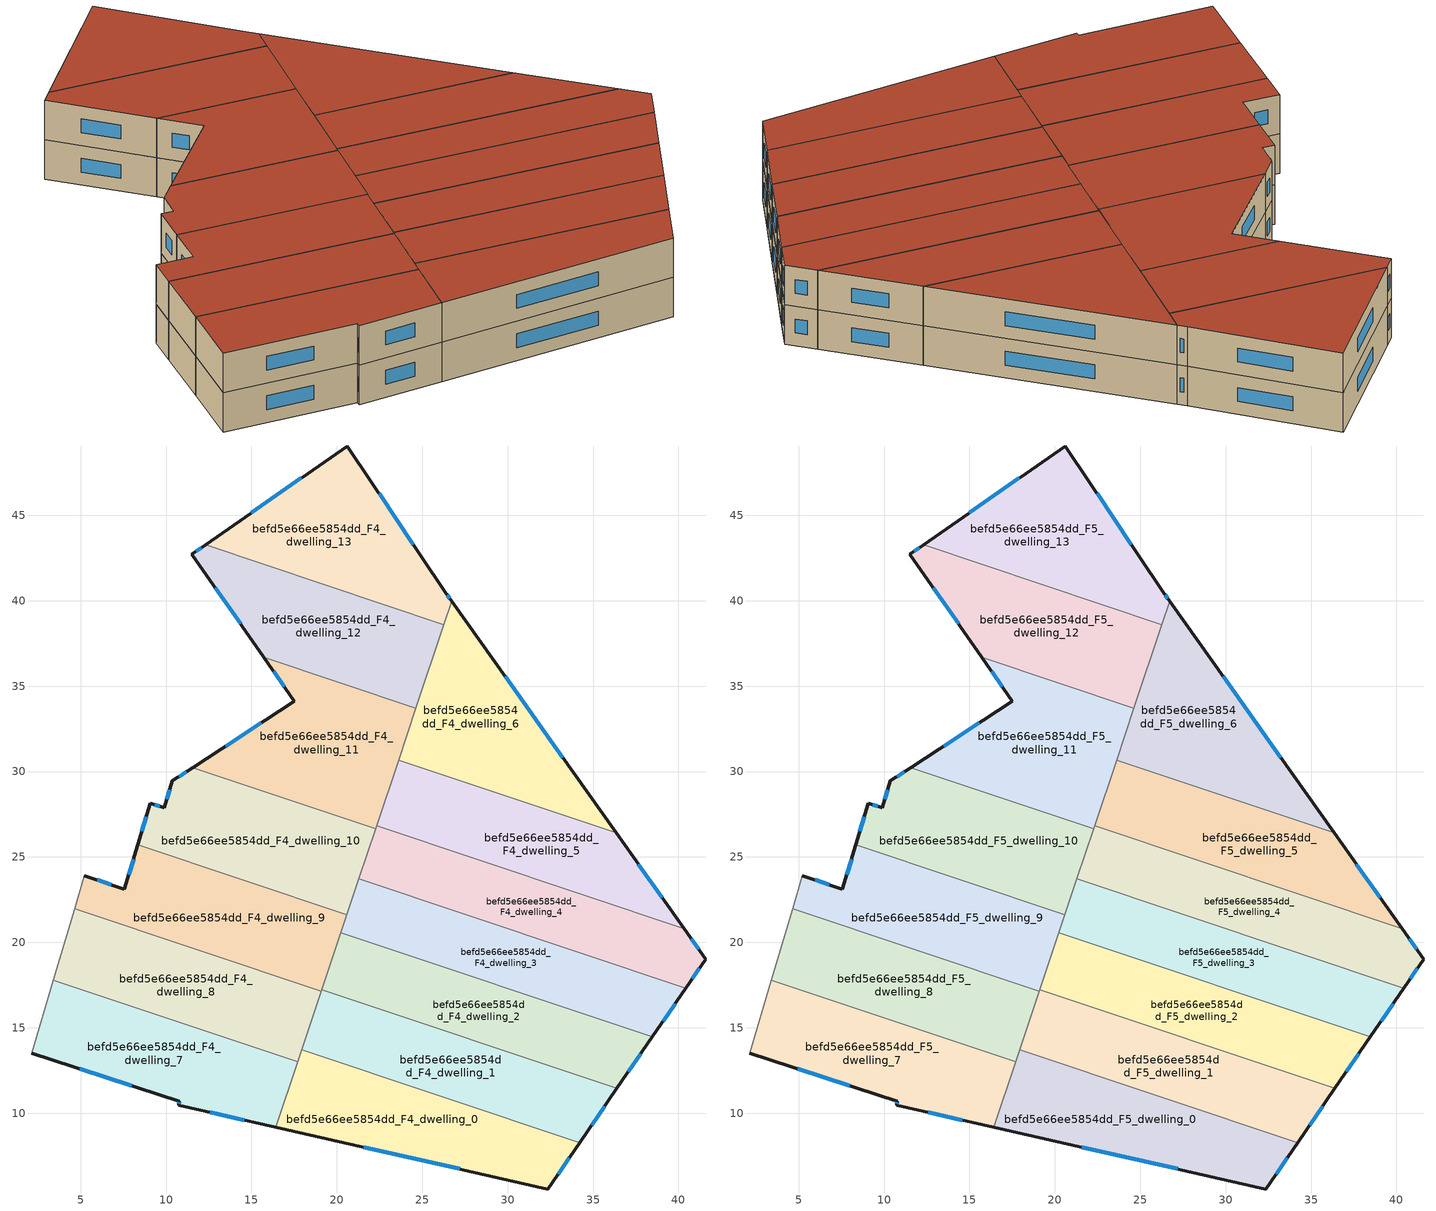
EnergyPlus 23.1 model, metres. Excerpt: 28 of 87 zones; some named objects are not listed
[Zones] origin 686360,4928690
befd5e66ee5854dd_F4_dwelling_0
 floor to befd5e66ee5854dd_F3_dwelling_0 (EU_floor_Construction): 34.21,8.26 32.36,5.56 16.42,9.17 17.93,13.7 z12
 wall outside (EU_wall_Construction): 16.42,9.17 32.36,5.56 34.21,8.26 z12:15
 wall to befd5e66ee5854dd_F4_dwelling_1 (EU_wall_Construction): 34.21,8.26 17.93,13.7 z12:15
 wall to befd5e66ee5854dd_F4_dwelling_7 (EU_wall_Construction): 17.7,13.01 16.42,9.17 z12:15
 wall to befd5e66ee5854dd_F4_dwelling_8 (EU_wall_Construction): 17.93,13.7 17.7,13.01 z12:15
 window (EU_Window_Construction): 32.96,6.43 33.61,7.38 / 21.58,8 27.19,6.73 z12.97:14.03
befd5e66ee5854dd_F4_dwelling_1
 floor to befd5e66ee5854dd_F3_dwelling_1 (EU_floor_Construction): 36.4,11.45 34.21,8.26 17.93,13.7 19.11,17.23 z12
 wall outside (EU_wall_Construction): 34.21,8.26 36.4,11.45 z12:15
 wall to befd5e66ee5854dd_F4_dwelling_2 (EU_wall_Construction): 36.4,11.45 19.11,17.23 z12:15
 wall to befd5e66ee5854dd_F4_dwelling_8 (EU_wall_Construction): 19.08,17.13 17.93,13.7 z12:15
 wall to befd5e66ee5854dd_F4_dwelling_9 (EU_wall_Construction): 19.11,17.23 19.08,17.13 z12:15
 window (EU_Window_Construction): 34.92,9.29 35.69,10.41 z12.97:14.03
befd5e66ee5854dd_F4_dwelling_10
 floor to befd5e66ee5854dd_F3_dwelling_10 (EU_floor_Construction): 22.27,26.65 20.58,21.63 8.35,25.72 9.09,28.13 9.89,27.88 10.38,29.45 11.57,30.23 z12
 wall outside (EU_wall_Construction): 11.57,30.23 10.38,29.45 9.89,27.88 9.09,28.13 8.35,25.72 z12:15
 wall to befd5e66ee5854dd_F4_dwelling_11 (EU_wall_Construction): 22.27,26.65 11.57,30.23 z12:15
 wall to befd5e66ee5854dd_F4_dwelling_9 (EU_wall_Construction): 8.35,25.72 20.58,21.63 z12:15
 wall to befd5e66ee5854dd_F4_dwelling_4 (EU_wall_Construction): 21.29,23.73 22.27,26.65 z12:15
 wall to befd5e66ee5854dd_F4_dwelling_3 (EU_wall_Construction): 20.58,21.63 21.29,23.73 z12:15
 window (EU_Window_Construction): 11.18,29.98 10.76,29.7 / 8.85,27.35 8.59,26.5 / 9.63,27.96 9.35,28.05 / 10.22,28.94 10.04,28.39 z12.97:14.03
befd5e66ee5854dd_F4_dwelling_11
 floor to befd5e66ee5854dd_F3_dwelling_11 (EU_floor_Construction): 24.63,33.71 22.27,26.65 11.57,30.23 17.51,34.13 15.72,36.69 z12
 wall outside (EU_wall_Construction): 15.72,36.69 17.51,34.13 11.57,30.23 z12:15
 wall to befd5e66ee5854dd_F4_dwelling_12 (EU_wall_Construction): 24.63,33.71 15.72,36.69 z12:15
 wall to befd5e66ee5854dd_F4_dwelling_5 (EU_wall_Construction): 22.32,26.82 23.61,30.67 z12:15
 wall to befd5e66ee5854dd_F4_dwelling_4 (EU_wall_Construction): 22.27,26.65 22.32,26.82 z12:15
 wall to befd5e66ee5854dd_F4_dwelling_6 (EU_wall_Construction): 23.61,30.67 24.63,33.71 z12:15
 window (EU_Window_Construction): 15.58,32.86 13.49,31.49 / 16.3,35.86 16.93,34.96 z12.97:14.03
befd5e66ee5854dd_F4_dwelling_12
 floor to befd5e66ee5854dd_F3_dwelling_12 (EU_floor_Construction): 26.27,38.61 24.63,33.71 15.72,36.69 11.52,42.73 12.31,43.28 z12
 wall outside (EU_wall_Construction): 12.31,43.28 11.52,42.73 15.72,36.69 z12:15
 wall to befd5e66ee5854dd_F4_dwelling_13 (EU_wall_Construction): 26.27,38.61 12.31,43.28 z12:15
 wall to befd5e66ee5854dd_F4_dwelling_6 (EU_wall_Construction): 24.63,33.71 26.27,38.61 z12:15
 window (EU_Window_Construction): 12.88,40.77 14.36,38.65 / 12.05,43.1 11.77,42.91 z12.97:14.03
befd5e66ee5854dd_F4_dwelling_13
 floor to befd5e66ee5854dd_F3_dwelling_13 (EU_floor_Construction): 20.61,49.06 26.35,40.5 26.72,39.97 26.27,38.61 12.31,43.28 z12
 wall outside (EU_wall_Construction): 26.72,39.97 26.35,40.5 20.61,49.06 12.31,43.28 z12:15
 wall to befd5e66ee5854dd_F4_dwelling_6 (EU_wall_Construction): 26.27,38.61 26.72,39.97 z12:15
 window (EU_Window_Construction): 17.92,47.18 15,45.15 / 24.49,43.27 22.47,46.28 / 26.6,40.14 26.47,40.33 z12.97:14.03
befd5e66ee5854dd_F4_dwelling_2
 floor to befd5e66ee5854dd_F3_dwelling_2 (EU_floor_Construction): 38.47,14.46 36.4,11.45 19.11,17.23 20.23,20.57 z12
 wall outside (EU_wall_Construction): 36.4,11.45 38.47,14.46 z12:15
 wall to befd5e66ee5854dd_F4_dwelling_3 (EU_wall_Construction): 38.47,14.46 20.23,20.57 z12:15
 wall to befd5e66ee5854dd_F4_dwelling_9 (EU_wall_Construction): 20.23,20.57 19.11,17.23 z12:15
 window (EU_Window_Construction): 37.07,12.42 37.8,13.48 z12.97:14.03
befd5e66ee5854dd_F4_dwelling_3
 floor to befd5e66ee5854dd_F3_dwelling_3 (EU_floor_Construction): 40.43,17.33 38.47,14.46 20.23,20.57 21.29,23.73 z12
 wall outside (EU_wall_Construction): 38.47,14.46 40.43,17.33 z12:15
 wall to befd5e66ee5854dd_F4_dwelling_4 (EU_wall_Construction): 40.43,17.33 21.29,23.73 z12:15
 wall to befd5e66ee5854dd_F4_dwelling_9 (EU_wall_Construction): 20.58,21.63 20.23,20.57 z12:15
 window (EU_Window_Construction): 39.1,15.39 39.8,16.4 z12.97:14.03
befd5e66ee5854dd_F4_dwelling_4
 floor to befd5e66ee5854dd_F3_dwelling_4 (EU_floor_Construction): 40.34,20.79 41.6,19.02 40.43,17.33 21.29,23.73 22.32,26.82 z12
 wall outside (EU_wall_Construction): 40.43,17.33 41.6,19.02 40.34,20.79 z12:15
 wall to befd5e66ee5854dd_F4_dwelling_5 (EU_wall_Construction): 40.34,20.79 22.32,26.82 z12:15
 window (EU_Window_Construction): 41.19,19.59 40.75,20.21 / 40.81,17.87 41.22,18.47 z12.97:14.03
befd5e66ee5854dd_F4_dwelling_5
 floor to befd5e66ee5854dd_F3_dwelling_5 (EU_floor_Construction): 36.35,26.41 40.34,20.79 22.32,26.82 23.61,30.67 z12
 wall outside (EU_wall_Construction): 40.34,20.79 36.35,26.41 z12:15
 wall to befd5e66ee5854dd_F4_dwelling_6 (EU_wall_Construction): 36.35,26.41 23.61,30.67 z12:15
 window (EU_Window_Construction): 39.05,22.61 37.64,24.59 z12.97:14.03
befd5e66ee5854dd_F4_dwelling_6
 floor to befd5e66ee5854dd_F3_dwelling_6 (EU_floor_Construction): 26.72,39.97 36.35,26.41 23.61,30.67 z12
 wall outside (EU_wall_Construction): 36.35,26.41 26.72,39.97 z12:15
 window (EU_Window_Construction): 33.23,30.8 29.84,35.57 z12.97:14.03
befd5e66ee5854dd_F4_dwelling_7
 floor to befd5e66ee5854dd_F3_dwelling_7 (EU_floor_Construction): 17.7,13.01 16.42,9.17 10.74,10.46 10.79,10.71 2.14,13.5 3.41,17.79 z12
 wall outside (EU_wall_Construction): 2.14,13.5 10.79,10.71 10.74,10.46 16.42,9.17 z12:15
 wall adiabatic (EU_wall_Construction): 3.41,17.79 2.14,13.5 z12:15
 wall to befd5e66ee5854dd_F4_dwelling_8 (EU_wall_Construction): 17.7,13.01 3.41,17.79 z12:15
 window (EU_Window_Construction): 4.94,12.59 7.98,11.61 / 12.58,10.04 14.57,9.59 / 10.77,10.63 10.75,10.54 z12.97:14.03
befd5e66ee5854dd_F4_dwelling_8
 floor to befd5e66ee5854dd_F3_dwelling_8 (EU_floor_Construction): 19.08,17.13 17.7,13.01 3.41,17.79 4.64,21.96 z12
 wall to befd5e66ee5854dd_F4_dwelling_9 (EU_wall_Construction): 19.08,17.13 4.64,21.96 z12:15
 wall adiabatic (EU_wall_Construction): 4.64,21.96 3.41,17.79 z12:15
befd5e66ee5854dd_F4_dwelling_9
 floor to befd5e66ee5854dd_F3_dwelling_9 (EU_floor_Construction): 20.58,21.63 19.08,17.13 4.64,21.96 5.22,23.91 7.56,23.12 8.35,25.72 z12
 wall outside (EU_wall_Construction): 8.35,25.72 7.56,23.12 5.22,23.91 z12:15
 wall adiabatic (EU_wall_Construction): 5.22,23.91 4.64,21.96 z12:15
 window (EU_Window_Construction): 6.8,23.38 5.97,23.65 / 8.09,24.88 7.81,23.96 z12.97:14.03
befd5e66ee5854dd_F5_dwelling_0
 floor to befd5e66ee5854dd_F4_dwelling_0 (EU_floor_Construction): 34.21,8.26 32.36,5.56 16.42,9.17 17.93,13.7 z15
 wall outside (EU_wall_Construction): 16.42,9.17 32.36,5.56 34.21,8.26 z15:18
 wall to befd5e66ee5854dd_F5_dwelling_1 (EU_wall_Construction): 34.21,8.26 17.93,13.7 z15:18
 wall to befd5e66ee5854dd_F5_dwelling_7 (EU_wall_Construction): 17.7,13.01 16.42,9.17 z15:18
 wall to befd5e66ee5854dd_F5_dwelling_8 (EU_wall_Construction): 17.93,13.7 17.7,13.01 z15:18
 window (EU_Window_Construction): 32.96,6.43 33.61,7.38 / 21.58,8 27.19,6.73 z15.97:17.03
 roof outside (EU_roof_Construction): 32.36,5.56 34.21,8.26 17.93,13.7 16.42,9.17 z18
befd5e66ee5854dd_F5_dwelling_1
 floor to befd5e66ee5854dd_F4_dwelling_1 (EU_floor_Construction): 36.4,11.45 34.21,8.26 17.93,13.7 19.11,17.23 z15
 wall outside (EU_wall_Construction): 34.21,8.26 36.4,11.45 z15:18
 wall to befd5e66ee5854dd_F5_dwelling_2 (EU_wall_Construction): 36.4,11.45 19.11,17.23 z15:18
 wall to befd5e66ee5854dd_F5_dwelling_8 (EU_wall_Construction): 19.08,17.13 17.93,13.7 z15:18
 wall to befd5e66ee5854dd_F5_dwelling_9 (EU_wall_Construction): 19.11,17.23 19.08,17.13 z15:18
 window (EU_Window_Construction): 34.92,9.29 35.69,10.41 z15.97:17.03
 roof outside (EU_roof_Construction): 34.21,8.26 36.4,11.45 19.11,17.23 17.93,13.7 z18
befd5e66ee5854dd_F5_dwelling_10
 floor to befd5e66ee5854dd_F4_dwelling_10 (EU_floor_Construction): 22.27,26.65 20.58,21.63 8.35,25.72 9.09,28.13 9.89,27.88 10.38,29.45 11.57,30.23 z15
 wall outside (EU_wall_Construction): 11.57,30.23 10.38,29.45 9.89,27.88 9.09,28.13 8.35,25.72 z15:18
 wall to befd5e66ee5854dd_F5_dwelling_11 (EU_wall_Construction): 22.27,26.65 11.57,30.23 z15:18
 wall to befd5e66ee5854dd_F5_dwelling_9 (EU_wall_Construction): 8.35,25.72 20.58,21.63 z15:18
 wall to befd5e66ee5854dd_F5_dwelling_4 (EU_wall_Construction): 21.29,23.73 22.27,26.65 z15:18
 wall to befd5e66ee5854dd_F5_dwelling_3 (EU_wall_Construction): 20.58,21.63 21.29,23.73 z15:18
 window (EU_Window_Construction): 11.18,29.98 10.76,29.7 / 8.85,27.35 8.59,26.5 / 9.63,27.96 9.35,28.05 / 10.22,28.94 10.04,28.39 z15.97:17.03
 roof outside (EU_roof_Construction): 20.58,21.63 22.27,26.65 11.57,30.23 10.38,29.45 9.89,27.88 9.09,28.13 8.35,25.72 z18
befd5e66ee5854dd_F5_dwelling_11
 floor to befd5e66ee5854dd_F4_dwelling_11 (EU_floor_Construction): 24.63,33.71 22.27,26.65 11.57,30.23 17.51,34.13 15.72,36.69 z15
 wall outside (EU_wall_Construction): 15.72,36.69 17.51,34.13 11.57,30.23 z15:18
 wall to befd5e66ee5854dd_F5_dwelling_12 (EU_wall_Construction): 24.63,33.71 15.72,36.69 z15:18
 wall to befd5e66ee5854dd_F5_dwelling_5 (EU_wall_Construction): 22.32,26.82 23.61,30.67 z15:18
 wall to befd5e66ee5854dd_F5_dwelling_4 (EU_wall_Construction): 22.27,26.65 22.32,26.82 z15:18
 wall to befd5e66ee5854dd_F5_dwelling_6 (EU_wall_Construction): 23.61,30.67 24.63,33.71 z15:18
 window (EU_Window_Construction): 15.58,32.86 13.49,31.49 / 16.3,35.86 16.93,34.96 z15.97:17.03
 roof outside (EU_roof_Construction): 22.27,26.65 24.63,33.71 15.72,36.69 17.51,34.13 11.57,30.23 z18
befd5e66ee5854dd_F5_dwelling_12
 floor to befd5e66ee5854dd_F4_dwelling_12 (EU_floor_Construction): 26.27,38.61 24.63,33.71 15.72,36.69 11.52,42.73 12.31,43.28 z15
 wall outside (EU_wall_Construction): 12.31,43.28 11.52,42.73 15.72,36.69 z15:18
 wall to befd5e66ee5854dd_F5_dwelling_13 (EU_wall_Construction): 26.27,38.61 12.31,43.28 z15:18
 wall to befd5e66ee5854dd_F5_dwelling_6 (EU_wall_Construction): 24.63,33.71 26.27,38.61 z15:18
 window (EU_Window_Construction): 12.88,40.77 14.36,38.65 / 12.05,43.1 11.77,42.91 z15.97:17.03
 roof outside (EU_roof_Construction): 24.63,33.71 26.27,38.61 12.31,43.28 11.52,42.73 15.72,36.69 z18
befd5e66ee5854dd_F5_dwelling_13
 floor to befd5e66ee5854dd_F4_dwelling_13 (EU_floor_Construction): 20.61,49.06 26.35,40.5 26.72,39.97 26.27,38.61 12.31,43.28 z15
 wall outside (EU_wall_Construction): 26.72,39.97 26.35,40.5 20.61,49.06 12.31,43.28 z15:18
 wall to befd5e66ee5854dd_F5_dwelling_6 (EU_wall_Construction): 26.27,38.61 26.72,39.97 z15:18
 window (EU_Window_Construction): 17.92,47.18 15,45.15 / 24.49,43.27 22.47,46.28 / 26.6,40.14 26.47,40.33 z15.97:17.03
 roof outside (EU_roof_Construction): 26.27,38.61 26.72,39.97 26.35,40.5 20.61,49.06 12.31,43.28 z18
befd5e66ee5854dd_F5_dwelling_2
 floor to befd5e66ee5854dd_F4_dwelling_2 (EU_floor_Construction): 38.47,14.46 36.4,11.45 19.11,17.23 20.23,20.57 z15
 wall outside (EU_wall_Construction): 36.4,11.45 38.47,14.46 z15:18
 wall to befd5e66ee5854dd_F5_dwelling_3 (EU_wall_Construction): 38.47,14.46 20.23,20.57 z15:18
 wall to befd5e66ee5854dd_F5_dwelling_9 (EU_wall_Construction): 20.23,20.57 19.11,17.23 z15:18
 window (EU_Window_Construction): 37.07,12.42 37.8,13.48 z15.97:17.03
 roof outside (EU_roof_Construction): 36.4,11.45 38.47,14.46 20.23,20.57 19.11,17.23 z18
befd5e66ee5854dd_F5_dwelling_3
 floor to befd5e66ee5854dd_F4_dwelling_3 (EU_floor_Construction): 40.43,17.33 38.47,14.46 20.23,20.57 21.29,23.73 z15
 wall outside (EU_wall_Construction): 38.47,14.46 40.43,17.33 z15:18
 wall to befd5e66ee5854dd_F5_dwelling_4 (EU_wall_Construction): 40.43,17.33 21.29,23.73 z15:18
 wall to befd5e66ee5854dd_F5_dwelling_9 (EU_wall_Construction): 20.58,21.63 20.23,20.57 z15:18
 window (EU_Window_Construction): 39.1,15.39 39.8,16.4 z15.97:17.03
 roof outside (EU_roof_Construction): 38.47,14.46 40.43,17.33 21.29,23.73 20.23,20.57 z18
befd5e66ee5854dd_F5_dwelling_4
 floor to befd5e66ee5854dd_F4_dwelling_4 (EU_floor_Construction): 40.34,20.79 41.6,19.02 40.43,17.33 21.29,23.73 22.32,26.82 z15
 wall outside (EU_wall_Construction): 40.43,17.33 41.6,19.02 40.34,20.79 z15:18
 wall to befd5e66ee5854dd_F5_dwelling_5 (EU_wall_Construction): 40.34,20.79 22.32,26.82 z15:18
 window (EU_Window_Construction): 41.19,19.59 40.75,20.21 / 40.81,17.87 41.22,18.47 z15.97:17.03
 roof outside (EU_roof_Construction): 40.43,17.33 41.6,19.02 40.34,20.79 22.32,26.82 21.29,23.73 z18
befd5e66ee5854dd_F5_dwelling_5
 floor to befd5e66ee5854dd_F4_dwelling_5 (EU_floor_Construction): 36.35,26.41 40.34,20.79 22.32,26.82 23.61,30.67 z15
 wall outside (EU_wall_Construction): 40.34,20.79 36.35,26.41 z15:18
 wall to befd5e66ee5854dd_F5_dwelling_6 (EU_wall_Construction): 36.35,26.41 23.61,30.67 z15:18
 window (EU_Window_Construction): 39.05,22.61 37.64,24.59 z15.97:17.03
 roof outside (EU_roof_Construction): 40.34,20.79 36.35,26.41 23.61,30.67 22.32,26.82 z18
befd5e66ee5854dd_F5_dwelling_6
 floor to befd5e66ee5854dd_F4_dwelling_6 (EU_floor_Construction): 26.72,39.97 36.35,26.41 23.61,30.67 z15
 wall outside (EU_wall_Construction): 36.35,26.41 26.72,39.97 z15:18
 window (EU_Window_Construction): 33.23,30.8 29.84,35.57 z15.97:17.03
 roof outside (EU_roof_Construction): 36.35,26.41 26.72,39.97 23.61,30.67 z18
befd5e66ee5854dd_F5_dwelling_7
 floor to befd5e66ee5854dd_F4_dwelling_7 (EU_floor_Construction): 17.7,13.01 16.42,9.17 10.74,10.46 10.79,10.71 2.14,13.5 3.41,17.79 z15
 wall outside (EU_wall_Construction): 2.14,13.5 10.79,10.71 10.74,10.46 16.42,9.17 z15:18
 wall adiabatic (EU_wall_Construction): 3.41,17.79 2.14,13.5 z15:18
 wall to befd5e66ee5854dd_F5_dwelling_8 (EU_wall_Construction): 17.7,13.01 3.41,17.79 z15:18
 window (EU_Window_Construction): 4.94,12.59 7.98,11.61 / 12.58,10.04 14.57,9.59 / 10.77,10.63 10.75,10.54 z15.97:17.03
 roof outside (EU_roof_Construction): 16.42,9.17 17.7,13.01 3.41,17.79 2.14,13.5 10.79,10.71 10.74,10.46 z18
befd5e66ee5854dd_F5_dwelling_8
 floor to befd5e66ee5854dd_F4_dwelling_8 (EU_floor_Construction): 19.08,17.13 17.7,13.01 3.41,17.79 4.64,21.96 z15
 wall to befd5e66ee5854dd_F5_dwelling_9 (EU_wall_Construction): 19.08,17.13 4.64,21.96 z15:18
 wall adiabatic (EU_wall_Construction): 4.64,21.96 3.41,17.79 z15:18
 roof outside (EU_roof_Construction): 17.7,13.01 19.08,17.13 4.64,21.96 3.41,17.79 z18
befd5e66ee5854dd_F5_dwelling_9
 floor to befd5e66ee5854dd_F4_dwelling_9 (EU_floor_Construction): 20.58,21.63 19.08,17.13 4.64,21.96 5.22,23.91 7.56,23.12 8.35,25.72 z15
 wall outside (EU_wall_Construction): 8.35,25.72 7.56,23.12 5.22,23.91 z15:18
 wall adiabatic (EU_wall_Construction): 5.22,23.91 4.64,21.96 z15:18
 window (EU_Window_Construction): 6.8,23.38 5.97,23.65 / 8.09,24.88 7.81,23.96 z15.97:17.03
 roof outside (EU_roof_Construction): 19.08,17.13 20.58,21.63 8.35,25.72 7.56,23.12 5.22,23.91 4.64,21.96 z18
[Building]
EU S2 Campaign: North Axis=0; Terrain=City; Solar Distribution=FullExterior
[Site:Location]
Bologna: Latitude=44.5; Longitude=11.25; Time Zone=1; Elevation=37
[SizingPeriod:WeatherFileDays]
AnnualSizingPeriod: Begin Month=1; Begin Day of Month=1; End Month=12; End Day of Month=31; Day of Week for Start Day=Monday; Use Weather File Daylight Saving Period=No; Use Weather File Rain and Snow Indicators=No
[MATERIAL]
EU_InternalMass_Material: Roughness=MediumRough; Thickness=0.1; Conductivity=1; Density=1800; Specific Heat=900; Thermal Absorptance=0.9; Solar Absorptance=0.7; Visible Absorptance=0.7
[MATERIAL:NOMASS] Roughness=MediumRough; Thermal Absorptance=0.9; Solar Absorptance=0.7; Visible Absorptance=0.7
Name | Thermal Resistance
EU_wall_NoMass | 0.779417
EU_roof_NoMass | 0.435466
EU_floor_NoMass | 0.588222
[WINDOWMATERIAL:SIMPLEGLAZINGSYSTEM]
EU_Window_SimpleGlazing: UFactor=5.16242; Solar Heat Gain Coefficient=0.85; Visible Transmittance=0.85
[CONSTRUCTION]
EU_wall_Construction: EU_wall_NoMass
EU_roof_Construction: EU_roof_NoMass
EU_floor_Construction: EU_floor_NoMass
EU_Window_Construction: EU_Window_SimpleGlazing
EU_InternalMass_Construction: EU_InternalMass_Material
[ZONE] Type=1; Multiplier=1; Ceiling Height=autocalculate; Floor Area=autocalculate; Part of Total Floor Area=Yes
Name | Volume
befd5e66ee5854dd_F4_dwelling_0; befd5e66ee5854dd_F5_dwelling_0 | 197.555
befd5e66ee5854dd_F4_dwelling_1; befd5e66ee5854dd_F5_dwelling_1 | 197.53
befd5e66ee5854dd_F4_dwelling_10; befd5e66ee5854dd_F5_dwelling_10; befd5e66ee5854dd_F4_dwelling_12; befd5e66ee5854dd_F5_dwelling_12 | 197.544
befd5e66ee5854dd_F4_dwelling_11; befd5e66ee5854dd_F5_dwelling_11 | 197.56
befd5e66ee5854dd_F4_dwelling_13; befd5e66ee5854dd_F5_dwelling_13 | 197.552
befd5e66ee5854dd_F4_dwelling_2; befd5e66ee5854dd_F5_dwelling_2 | 197.532
befd5e66ee5854dd_F4_dwelling_3; befd5e66ee5854dd_F5_dwelling_3 | 197.535
befd5e66ee5854dd_F4_dwelling_4; befd5e66ee5854dd_F5_dwelling_4 | 197.579
befd5e66ee5854dd_F4_dwelling_5; befd5e66ee5854dd_F5_dwelling_5 | 197.528
befd5e66ee5854dd_F4_dwelling_6; befd5e66ee5854dd_F5_dwelling_6 | 197.537
befd5e66ee5854dd_F4_dwelling_7; befd5e66ee5854dd_F5_dwelling_7 | 197.533
befd5e66ee5854dd_F4_dwelling_8; befd5e66ee5854dd_F5_dwelling_8 | 197.548
befd5e66ee5854dd_F4_dwelling_9; befd5e66ee5854dd_F5_dwelling_9 | 197.55
[INTERNALMASS] Construction=EU_InternalMass_Construction
Name | Zone or ZoneList | Surface Area
befd5e66ee5854dd_F4_dwelling_0_EU_InternalMass | befd5e66ee5854dd_F4_dwelling_0 | 65.8517
befd5e66ee5854dd_F4_dwelling_1_EU_InternalMass | befd5e66ee5854dd_F4_dwelling_1 | 65.8435
befd5e66ee5854dd_F4_dwelling_2_EU_InternalMass | befd5e66ee5854dd_F4_dwelling_2 | 65.844
befd5e66ee5854dd_F4_dwelling_3_EU_InternalMass | befd5e66ee5854dd_F4_dwelling_3 | 65.8452
befd5e66ee5854dd_F4_dwelling_4_EU_InternalMass | befd5e66ee5854dd_F4_dwelling_4 | 65.8597
befd5e66ee5854dd_F4_dwelling_5_EU_InternalMass | befd5e66ee5854dd_F4_dwelling_5 | 65.8428
befd5e66ee5854dd_F4_dwelling_6_EU_InternalMass | befd5e66ee5854dd_F4_dwelling_6 | 65.8457
befd5e66ee5854dd_F4_dwelling_7_EU_InternalMass | befd5e66ee5854dd_F4_dwelling_7 | 65.8443
befd5e66ee5854dd_F4_dwelling_8_EU_InternalMass | befd5e66ee5854dd_F4_dwelling_8 | 65.8492
befd5e66ee5854dd_F4_dwelling_9_EU_InternalMass | befd5e66ee5854dd_F4_dwelling_9 | 65.85
befd5e66ee5854dd_F4_dwelling_10_EU_InternalMass | befd5e66ee5854dd_F4_dwelling_10 | 65.8482
befd5e66ee5854dd_F4_dwelling_11_EU_InternalMass | befd5e66ee5854dd_F4_dwelling_11 | 65.853
befd5e66ee5854dd_F4_dwelling_12_EU_InternalMass | befd5e66ee5854dd_F4_dwelling_12 | 65.8481
befd5e66ee5854dd_F4_dwelling_13_EU_InternalMass | befd5e66ee5854dd_F4_dwelling_13 | 65.851
befd5e66ee5854dd_F5_dwelling_0_EU_InternalMass | befd5e66ee5854dd_F5_dwelling_0 | 65.8517
befd5e66ee5854dd_F5_dwelling_1_EU_InternalMass | befd5e66ee5854dd_F5_dwelling_1 | 65.8435
befd5e66ee5854dd_F5_dwelling_2_EU_InternalMass | befd5e66ee5854dd_F5_dwelling_2 | 65.844
befd5e66ee5854dd_F5_dwelling_3_EU_InternalMass | befd5e66ee5854dd_F5_dwelling_3 | 65.8452
befd5e66ee5854dd_F5_dwelling_4_EU_InternalMass | befd5e66ee5854dd_F5_dwelling_4 | 65.8597
befd5e66ee5854dd_F5_dwelling_5_EU_InternalMass | befd5e66ee5854dd_F5_dwelling_5 | 65.8428
befd5e66ee5854dd_F5_dwelling_6_EU_InternalMass | befd5e66ee5854dd_F5_dwelling_6 | 65.8457
befd5e66ee5854dd_F5_dwelling_7_EU_InternalMass | befd5e66ee5854dd_F5_dwelling_7 | 65.8443
befd5e66ee5854dd_F5_dwelling_8_EU_InternalMass | befd5e66ee5854dd_F5_dwelling_8 | 65.8492
befd5e66ee5854dd_F5_dwelling_9_EU_InternalMass | befd5e66ee5854dd_F5_dwelling_9 | 65.85
befd5e66ee5854dd_F5_dwelling_10_EU_InternalMass | befd5e66ee5854dd_F5_dwelling_10 | 65.8482
befd5e66ee5854dd_F5_dwelling_11_EU_InternalMass | befd5e66ee5854dd_F5_dwelling_11 | 65.853
befd5e66ee5854dd_F5_dwelling_12_EU_InternalMass | befd5e66ee5854dd_F5_dwelling_12 | 65.8481
befd5e66ee5854dd_F5_dwelling_13_EU_InternalMass | befd5e66ee5854dd_F5_dwelling_13 | 65.851
[OTHEREQUIPMENT] Fuel Type=Electricity; Design Level Calculation Method=Watts/Area; Power per Zone Floor Area=1; Fraction Latent=0; Fraction Radiant=0; Fraction Lost=0; Carbon Dioxide Generation Rate=0; EndUse Subcategory=EU_Step8_InternalGains
Name | Zone or ZoneList or Space or SpaceList | Schedule
EU_Step8_InternalGain_befd5e66ee5854dd_F4_dwelling_0_f000 | befd5e66ee5854dd_F4_dwelling_0 | EU_Step8_GainSchedule_befd5e66ee5854dd_F4_dwelling_0_f000
EU_Step8_InternalGain_befd5e66ee5854dd_F4_dwelling_1_f000 | befd5e66ee5854dd_F4_dwelling_1 | EU_Step8_GainSchedule_befd5e66ee5854dd_F4_dwelling_1_f000
EU_Step8_InternalGain_befd5e66ee5854dd_F4_dwelling_2_f000 | befd5e66ee5854dd_F4_dwelling_2 | EU_Step8_GainSchedule_befd5e66ee5854dd_F4_dwelling_2_f000
EU_Step8_InternalGain_befd5e66ee5854dd_F4_dwelling_3_f000 | befd5e66ee5854dd_F4_dwelling_3 | EU_Step8_GainSchedule_befd5e66ee5854dd_F4_dwelling_3_f000
EU_Step8_InternalGain_befd5e66ee5854dd_F4_dwelling_4_f000 | befd5e66ee5854dd_F4_dwelling_4 | EU_Step8_GainSchedule_befd5e66ee5854dd_F4_dwelling_4_f000
EU_Step8_InternalGain_befd5e66ee5854dd_F4_dwelling_5_f000 | befd5e66ee5854dd_F4_dwelling_5 | EU_Step8_GainSchedule_befd5e66ee5854dd_F4_dwelling_5_f000
EU_Step8_InternalGain_befd5e66ee5854dd_F4_dwelling_6_f000 | befd5e66ee5854dd_F4_dwelling_6 | EU_Step8_GainSchedule_befd5e66ee5854dd_F4_dwelling_6_f000
EU_Step8_InternalGain_befd5e66ee5854dd_F4_dwelling_7_f000 | befd5e66ee5854dd_F4_dwelling_7 | EU_Step8_GainSchedule_befd5e66ee5854dd_F4_dwelling_7_f000
EU_Step8_InternalGain_befd5e66ee5854dd_F4_dwelling_8_f000 | befd5e66ee5854dd_F4_dwelling_8 | EU_Step8_GainSchedule_befd5e66ee5854dd_F4_dwelling_8_f000
EU_Step8_InternalGain_befd5e66ee5854dd_F4_dwelling_9_f000 | befd5e66ee5854dd_F4_dwelling_9 | EU_Step8_GainSchedule_befd5e66ee5854dd_F4_dwelling_9_f000
EU_Step8_InternalGain_befd5e66ee5854dd_F4_dwelling_10_f000 | befd5e66ee5854dd_F4_dwelling_10 | EU_Step8_GainSchedule_befd5e66ee5854dd_F4_dwelling_10_f000
EU_Step8_InternalGain_befd5e66ee5854dd_F4_dwelling_11_f000 | befd5e66ee5854dd_F4_dwelling_11 | EU_Step8_GainSchedule_befd5e66ee5854dd_F4_dwelling_11_f000
EU_Step8_InternalGain_befd5e66ee5854dd_F4_dwelling_12_f000 | befd5e66ee5854dd_F4_dwelling_12 | EU_Step8_GainSchedule_befd5e66ee5854dd_F4_dwelling_12_f000
EU_Step8_InternalGain_befd5e66ee5854dd_F4_dwelling_13_f000 | befd5e66ee5854dd_F4_dwelling_13 | EU_Step8_GainSchedule_befd5e66ee5854dd_F4_dwelling_13_f000
EU_Step8_InternalGain_befd5e66ee5854dd_F5_dwelling_0_f000 | befd5e66ee5854dd_F5_dwelling_0 | EU_Step8_GainSchedule_befd5e66ee5854dd_F5_dwelling_0_f000
EU_Step8_InternalGain_befd5e66ee5854dd_F5_dwelling_1_f000 | befd5e66ee5854dd_F5_dwelling_1 | EU_Step8_GainSchedule_befd5e66ee5854dd_F5_dwelling_1_f000
EU_Step8_InternalGain_befd5e66ee5854dd_F5_dwelling_2_f000 | befd5e66ee5854dd_F5_dwelling_2 | EU_Step8_GainSchedule_befd5e66ee5854dd_F5_dwelling_2_f000
EU_Step8_InternalGain_befd5e66ee5854dd_F5_dwelling_3_f000 | befd5e66ee5854dd_F5_dwelling_3 | EU_Step8_GainSchedule_befd5e66ee5854dd_F5_dwelling_3_f000
EU_Step8_InternalGain_befd5e66ee5854dd_F5_dwelling_4_f000 | befd5e66ee5854dd_F5_dwelling_4 | EU_Step8_GainSchedule_befd5e66ee5854dd_F5_dwelling_4_f000
EU_Step8_InternalGain_befd5e66ee5854dd_F5_dwelling_5_f000 | befd5e66ee5854dd_F5_dwelling_5 | EU_Step8_GainSchedule_befd5e66ee5854dd_F5_dwelling_5_f000
EU_Step8_InternalGain_befd5e66ee5854dd_F5_dwelling_6_f000 | befd5e66ee5854dd_F5_dwelling_6 | EU_Step8_GainSchedule_befd5e66ee5854dd_F5_dwelling_6_f000
EU_Step8_InternalGain_befd5e66ee5854dd_F5_dwelling_7_f000 | befd5e66ee5854dd_F5_dwelling_7 | EU_Step8_GainSchedule_befd5e66ee5854dd_F5_dwelling_7_f000
EU_Step8_InternalGain_befd5e66ee5854dd_F5_dwelling_8_f000 | befd5e66ee5854dd_F5_dwelling_8 | EU_Step8_GainSchedule_befd5e66ee5854dd_F5_dwelling_8_f000
EU_Step8_InternalGain_befd5e66ee5854dd_F5_dwelling_9_f000 | befd5e66ee5854dd_F5_dwelling_9 | EU_Step8_GainSchedule_befd5e66ee5854dd_F5_dwelling_9_f000
EU_Step8_InternalGain_befd5e66ee5854dd_F5_dwelling_10_f000 | befd5e66ee5854dd_F5_dwelling_10 | EU_Step8_GainSchedule_befd5e66ee5854dd_F5_dwelling_10_f000
EU_Step8_InternalGain_befd5e66ee5854dd_F5_dwelling_11_f000 | befd5e66ee5854dd_F5_dwelling_11 | EU_Step8_GainSchedule_befd5e66ee5854dd_F5_dwelling_11_f000
EU_Step8_InternalGain_befd5e66ee5854dd_F5_dwelling_12_f000 | befd5e66ee5854dd_F5_dwelling_12 | EU_Step8_GainSchedule_befd5e66ee5854dd_F5_dwelling_12_f000
EU_Step8_InternalGain_befd5e66ee5854dd_F5_dwelling_13_f000 | befd5e66ee5854dd_F5_dwelling_13 | EU_Step8_GainSchedule_befd5e66ee5854dd_F5_dwelling_13_f000
[ZONEVENTILATION:DESIGNFLOWRATE] Schedule=EU_AlwaysOn; Design Flow Rate Calculation Method=AirChanges/Hour; Air Changes per Hour=0.712058; Ventilation Type=Natural; Fan Pressure Rise=0; Fan Total Efficiency=1; Constant Term Coefficient=1; Temperature Term Coefficient=0; Velocity Term Coefficient=0; Velocity Squared Term Coefficient=0; Minimum Indoor Temperature=-100; Maximum Indoor Temperature=100; Delta Temperature=-100; Minimum Outdoor Temperature=-100; Maximum Outdoor Temperature=100; Maximum Wind Speed=40
Name | Zone or ZoneList or Space or SpaceList
EU_ConstantAir_befd5e66ee5854dd_F4_dwelling_0 | befd5e66ee5854dd_F4_dwelling_0
EU_ConstantAir_befd5e66ee5854dd_F4_dwelling_1 | befd5e66ee5854dd_F4_dwelling_1
EU_ConstantAir_befd5e66ee5854dd_F4_dwelling_2 | befd5e66ee5854dd_F4_dwelling_2
EU_ConstantAir_befd5e66ee5854dd_F4_dwelling_3 | befd5e66ee5854dd_F4_dwelling_3
EU_ConstantAir_befd5e66ee5854dd_F4_dwelling_4 | befd5e66ee5854dd_F4_dwelling_4
EU_ConstantAir_befd5e66ee5854dd_F4_dwelling_5 | befd5e66ee5854dd_F4_dwelling_5
EU_ConstantAir_befd5e66ee5854dd_F4_dwelling_6 | befd5e66ee5854dd_F4_dwelling_6
EU_ConstantAir_befd5e66ee5854dd_F4_dwelling_7 | befd5e66ee5854dd_F4_dwelling_7
EU_ConstantAir_befd5e66ee5854dd_F4_dwelling_8 | befd5e66ee5854dd_F4_dwelling_8
EU_ConstantAir_befd5e66ee5854dd_F4_dwelling_9 | befd5e66ee5854dd_F4_dwelling_9
EU_ConstantAir_befd5e66ee5854dd_F4_dwelling_10 | befd5e66ee5854dd_F4_dwelling_10
EU_ConstantAir_befd5e66ee5854dd_F4_dwelling_11 | befd5e66ee5854dd_F4_dwelling_11
EU_ConstantAir_befd5e66ee5854dd_F4_dwelling_12 | befd5e66ee5854dd_F4_dwelling_12
EU_ConstantAir_befd5e66ee5854dd_F4_dwelling_13 | befd5e66ee5854dd_F4_dwelling_13
EU_ConstantAir_befd5e66ee5854dd_F5_dwelling_0 | befd5e66ee5854dd_F5_dwelling_0
EU_ConstantAir_befd5e66ee5854dd_F5_dwelling_1 | befd5e66ee5854dd_F5_dwelling_1
EU_ConstantAir_befd5e66ee5854dd_F5_dwelling_2 | befd5e66ee5854dd_F5_dwelling_2
EU_ConstantAir_befd5e66ee5854dd_F5_dwelling_3 | befd5e66ee5854dd_F5_dwelling_3
EU_ConstantAir_befd5e66ee5854dd_F5_dwelling_4 | befd5e66ee5854dd_F5_dwelling_4
EU_ConstantAir_befd5e66ee5854dd_F5_dwelling_5 | befd5e66ee5854dd_F5_dwelling_5
EU_ConstantAir_befd5e66ee5854dd_F5_dwelling_6 | befd5e66ee5854dd_F5_dwelling_6
EU_ConstantAir_befd5e66ee5854dd_F5_dwelling_7 | befd5e66ee5854dd_F5_dwelling_7
EU_ConstantAir_befd5e66ee5854dd_F5_dwelling_8 | befd5e66ee5854dd_F5_dwelling_8
EU_ConstantAir_befd5e66ee5854dd_F5_dwelling_9 | befd5e66ee5854dd_F5_dwelling_9
EU_ConstantAir_befd5e66ee5854dd_F5_dwelling_10 | befd5e66ee5854dd_F5_dwelling_10
EU_ConstantAir_befd5e66ee5854dd_F5_dwelling_11 | befd5e66ee5854dd_F5_dwelling_11
EU_ConstantAir_befd5e66ee5854dd_F5_dwelling_12 | befd5e66ee5854dd_F5_dwelling_12
EU_ConstantAir_befd5e66ee5854dd_F5_dwelling_13 | befd5e66ee5854dd_F5_dwelling_13
[HVACTEMPLATE:ZONE:IDEALLOADSAIRSYSTEM] System Availability Schedule=EU_AlwaysOn; Maximum Heating Supply Air Temperature=50; Minimum Cooling Supply Air Temperature=13; Maximum Heating Supply Air Humidity Ratio=0.0156; Minimum Cooling Supply Air Humidity Ratio=0.0077; Heating Limit=NoLimit; Cooling Limit=NoLimit; Heating Availability Schedule=EU_AlwaysOn; Cooling Availability Schedule=EU_CoolingOff; Dehumidification Control Type=ConstantSensibleHeatRatio; Cooling Sensible Heat Ratio=0.7; Dehumidification Setpoint=60; Humidification Control Type=None; Humidification Setpoint=30; Outdoor Air Method=None; Outdoor Air Flow Rate per Person=0.00944; Outdoor Air Flow Rate per Zone Floor Area=0; Outdoor Air Flow Rate per Zone=0; Demand Controlled Ventilation Type=None; Outdoor Air Economizer Type=NoEconomizer; Heat Recovery Type=None; Sensible Heat Recovery Effectiveness=0.7; Latent Heat Recovery Effectiveness=0.65
Name | Template Thermostat
befd5e66ee5854dd_F4_dwelling_0 | EU_HeatOnly_befd5e66ee5854dd_F4_dwelling_0
befd5e66ee5854dd_F4_dwelling_1 | EU_HeatOnly_befd5e66ee5854dd_F4_dwelling_1
befd5e66ee5854dd_F4_dwelling_2 | EU_HeatOnly_befd5e66ee5854dd_F4_dwelling_2
befd5e66ee5854dd_F4_dwelling_3 | EU_HeatOnly_befd5e66ee5854dd_F4_dwelling_3
befd5e66ee5854dd_F4_dwelling_4 | EU_HeatOnly_befd5e66ee5854dd_F4_dwelling_4
befd5e66ee5854dd_F4_dwelling_5 | EU_HeatOnly_befd5e66ee5854dd_F4_dwelling_5
befd5e66ee5854dd_F4_dwelling_6 | EU_HeatOnly_befd5e66ee5854dd_F4_dwelling_6
befd5e66ee5854dd_F4_dwelling_7 | EU_HeatOnly_befd5e66ee5854dd_F4_dwelling_7
befd5e66ee5854dd_F4_dwelling_8 | EU_HeatOnly_befd5e66ee5854dd_F4_dwelling_8
befd5e66ee5854dd_F4_dwelling_9 | EU_HeatOnly_befd5e66ee5854dd_F4_dwelling_9
befd5e66ee5854dd_F4_dwelling_10 | EU_HeatOnly_befd5e66ee5854dd_F4_dwelling_10
befd5e66ee5854dd_F4_dwelling_11 | EU_HeatOnly_befd5e66ee5854dd_F4_dwelling_11
befd5e66ee5854dd_F4_dwelling_12 | EU_HeatOnly_befd5e66ee5854dd_F4_dwelling_12
befd5e66ee5854dd_F4_dwelling_13 | EU_HeatOnly_befd5e66ee5854dd_F4_dwelling_13
befd5e66ee5854dd_F5_dwelling_0 | EU_HeatOnly_befd5e66ee5854dd_F5_dwelling_0
befd5e66ee5854dd_F5_dwelling_1 | EU_HeatOnly_befd5e66ee5854dd_F5_dwelling_1
befd5e66ee5854dd_F5_dwelling_2 | EU_HeatOnly_befd5e66ee5854dd_F5_dwelling_2
befd5e66ee5854dd_F5_dwelling_3 | EU_HeatOnly_befd5e66ee5854dd_F5_dwelling_3
befd5e66ee5854dd_F5_dwelling_4 | EU_HeatOnly_befd5e66ee5854dd_F5_dwelling_4
befd5e66ee5854dd_F5_dwelling_5 | EU_HeatOnly_befd5e66ee5854dd_F5_dwelling_5
befd5e66ee5854dd_F5_dwelling_6 | EU_HeatOnly_befd5e66ee5854dd_F5_dwelling_6
befd5e66ee5854dd_F5_dwelling_7 | EU_HeatOnly_befd5e66ee5854dd_F5_dwelling_7
befd5e66ee5854dd_F5_dwelling_8 | EU_HeatOnly_befd5e66ee5854dd_F5_dwelling_8
befd5e66ee5854dd_F5_dwelling_9 | EU_HeatOnly_befd5e66ee5854dd_F5_dwelling_9
befd5e66ee5854dd_F5_dwelling_10 | EU_HeatOnly_befd5e66ee5854dd_F5_dwelling_10
befd5e66ee5854dd_F5_dwelling_11 | EU_HeatOnly_befd5e66ee5854dd_F5_dwelling_11
befd5e66ee5854dd_F5_dwelling_12 | EU_HeatOnly_befd5e66ee5854dd_F5_dwelling_12
befd5e66ee5854dd_F5_dwelling_13 | EU_HeatOnly_befd5e66ee5854dd_F5_dwelling_13
[SIZING:ZONE] Zone Cooling Design Supply Air Temperature Input Method=SupplyAirTemperature; Zone Cooling Design Supply Air Temperature=13; Zone Heating Design Supply Air Temperature Input Method=SupplyAirTemperature; Zone Heating Design Supply Air Temperature=50; Zone Cooling Design Supply Air Humidity Ratio=0.008; Zone Heating Design Supply Air Humidity Ratio=0.008; Cooling Design Air Flow Method=DesignDay; Cooling Design Air Flow Rate=0; Cooling Minimum Air Flow per Zone Floor Area=0.000762; Cooling Minimum Air Flow=0; Cooling Minimum Air Flow Fraction=0.2; Heating Design Air Flow Method=DesignDay; Heating Design Air Flow Rate=0; Heating Maximum Air Flow per Zone Floor Area=0.002032; Heating Maximum Air Flow=0.141576; Heating Maximum Air Flow Fraction=0.3; Account for Dedicated Outdoor Air System=No; Dedicated Outdoor Air System Control Strategy=NeutralSupplyAir; Dedicated Outdoor Air Low Setpoint Temperature for Design=autosize; Dedicated Outdoor Air High Setpoint Temperature for Design=autosize; Zone Load Sizing Method=Sensible Load Only No Latent Load; Zone Latent Cooling Design Supply Air Humidity Ratio Input Method=HumidityRatioDifference; Zone Cooling Design Supply Air Humidity Ratio Difference=0.005; Zone Latent Heating Design Supply Air Humidity Ratio Input Method=HumidityRatioDifference; Zone Humidification Design Supply Air Humidity Ratio Difference=0.005
befd5e66ee5854dd_F4_dwelling_0; befd5e66ee5854dd_F4_dwelling_1; befd5e66ee5854dd_F4_dwelling_2; befd5e66ee5854dd_F4_dwelling_3; befd5e66ee5854dd_F4_dwelling_4; befd5e66ee5854dd_F4_dwelling_5; befd5e66ee5854dd_F4_dwelling_6; befd5e66ee5854dd_F4_dwelling_7; befd5e66ee5854dd_F4_dwelling_8; befd5e66ee5854dd_F4_dwelling_9; befd5e66ee5854dd_F4_dwelling_10; befd5e66ee5854dd_F4_dwelling_11; befd5e66ee5854dd_F4_dwelling_12; befd5e66ee5854dd_F4_dwelling_13; befd5e66ee5854dd_F5_dwelling_0; befd5e66ee5854dd_F5_dwelling_1; befd5e66ee5854dd_F5_dwelling_2; befd5e66ee5854dd_F5_dwelling_3; befd5e66ee5854dd_F5_dwelling_4; befd5e66ee5854dd_F5_dwelling_5; befd5e66ee5854dd_F5_dwelling_6; befd5e66ee5854dd_F5_dwelling_7; befd5e66ee5854dd_F5_dwelling_8; befd5e66ee5854dd_F5_dwelling_9; befd5e66ee5854dd_F5_dwelling_10; befd5e66ee5854dd_F5_dwelling_11; befd5e66ee5854dd_F5_dwelling_12; befd5e66ee5854dd_F5_dwelling_13
[SCHEDULE:CONSTANT]
Name | Hourly Value
EU_AlwaysOn | 1
EU_CoolingOff | 0
[SCHEDULE:FILE] Column Number=1; Rows to Skip at Top=0; Number of Hours of Data=8760; Column Separator=Comma; Interpolate to Timestep=No; Minutes per Item=60; Adjust Schedule for Daylight Savings=Yes
Name | File
EU_Step8_GainSchedule_befd5e66ee5854dd_F4_dwelling_0_f000 | ../../schedules/befd5e66ee5854dd/befd5e66ee5854dd_F4_dwelling_0_f000_gain.csv
EU_Step8_GainSchedule_befd5e66ee5854dd_F4_dwelling_1_f000 | ../../schedules/befd5e66ee5854dd/befd5e66ee5854dd_F4_dwelling_1_f000_gain.csv
EU_Step8_GainSchedule_befd5e66ee5854dd_F4_dwelling_2_f000 | ../../schedules/befd5e66ee5854dd/befd5e66ee5854dd_F4_dwelling_2_f000_gain.csv
EU_Step8_GainSchedule_befd5e66ee5854dd_F4_dwelling_3_f000 | ../../schedules/befd5e66ee5854dd/befd5e66ee5854dd_F4_dwelling_3_f000_gain.csv
EU_Step8_GainSchedule_befd5e66ee5854dd_F4_dwelling_4_f000 | ../../schedules/befd5e66ee5854dd/befd5e66ee5854dd_F4_dwelling_4_f000_gain.csv
EU_Step8_GainSchedule_befd5e66ee5854dd_F4_dwelling_5_f000 | ../../schedules/befd5e66ee5854dd/befd5e66ee5854dd_F4_dwelling_5_f000_gain.csv
EU_Step8_GainSchedule_befd5e66ee5854dd_F4_dwelling_6_f000 | ../../schedules/befd5e66ee5854dd/befd5e66ee5854dd_F4_dwelling_6_f000_gain.csv
EU_Step8_GainSchedule_befd5e66ee5854dd_F4_dwelling_7_f000 | ../../schedules/befd5e66ee5854dd/befd5e66ee5854dd_F4_dwelling_7_f000_gain.csv
EU_Step8_GainSchedule_befd5e66ee5854dd_F4_dwelling_8_f000 | ../../schedules/befd5e66ee5854dd/befd5e66ee5854dd_F4_dwelling_8_f000_gain.csv
EU_Step8_GainSchedule_befd5e66ee5854dd_F4_dwelling_9_f000 | ../../schedules/befd5e66ee5854dd/befd5e66ee5854dd_F4_dwelling_9_f000_gain.csv
EU_Step8_GainSchedule_befd5e66ee5854dd_F4_dwelling_10_f000 | ../../schedules/befd5e66ee5854dd/befd5e66ee5854dd_F4_dwelling_10_f000_gain.csv
EU_Step8_GainSchedule_befd5e66ee5854dd_F4_dwelling_11_f000 | ../../schedules/befd5e66ee5854dd/befd5e66ee5854dd_F4_dwelling_11_f000_gain.csv
EU_Step8_GainSchedule_befd5e66ee5854dd_F4_dwelling_12_f000 | ../../schedules/befd5e66ee5854dd/befd5e66ee5854dd_F4_dwelling_12_f000_gain.csv
EU_Step8_GainSchedule_befd5e66ee5854dd_F4_dwelling_13_f000 | ../../schedules/befd5e66ee5854dd/befd5e66ee5854dd_F4_dwelling_13_f000_gain.csv
EU_Step8_GainSchedule_befd5e66ee5854dd_F5_dwelling_0_f000 | ../../schedules/befd5e66ee5854dd/befd5e66ee5854dd_F5_dwelling_0_f000_gain.csv
EU_Step8_GainSchedule_befd5e66ee5854dd_F5_dwelling_1_f000 | ../../schedules/befd5e66ee5854dd/befd5e66ee5854dd_F5_dwelling_1_f000_gain.csv
EU_Step8_GainSchedule_befd5e66ee5854dd_F5_dwelling_2_f000 | ../../schedules/befd5e66ee5854dd/befd5e66ee5854dd_F5_dwelling_2_f000_gain.csv
EU_Step8_GainSchedule_befd5e66ee5854dd_F5_dwelling_3_f000 | ../../schedules/befd5e66ee5854dd/befd5e66ee5854dd_F5_dwelling_3_f000_gain.csv
EU_Step8_GainSchedule_befd5e66ee5854dd_F5_dwelling_4_f000 | ../../schedules/befd5e66ee5854dd/befd5e66ee5854dd_F5_dwelling_4_f000_gain.csv
EU_Step8_GainSchedule_befd5e66ee5854dd_F5_dwelling_5_f000 | ../../schedules/befd5e66ee5854dd/befd5e66ee5854dd_F5_dwelling_5_f000_gain.csv
EU_Step8_GainSchedule_befd5e66ee5854dd_F5_dwelling_6_f000 | ../../schedules/befd5e66ee5854dd/befd5e66ee5854dd_F5_dwelling_6_f000_gain.csv
EU_Step8_GainSchedule_befd5e66ee5854dd_F5_dwelling_7_f000 | ../../schedules/befd5e66ee5854dd/befd5e66ee5854dd_F5_dwelling_7_f000_gain.csv
EU_Step8_GainSchedule_befd5e66ee5854dd_F5_dwelling_8_f000 | ../../schedules/befd5e66ee5854dd/befd5e66ee5854dd_F5_dwelling_8_f000_gain.csv
EU_Step8_GainSchedule_befd5e66ee5854dd_F5_dwelling_9_f000 | ../../schedules/befd5e66ee5854dd/befd5e66ee5854dd_F5_dwelling_9_f000_gain.csv
EU_Step8_GainSchedule_befd5e66ee5854dd_F5_dwelling_10_f000 | ../../schedules/befd5e66ee5854dd/befd5e66ee5854dd_F5_dwelling_10_f000_gain.csv
EU_Step8_GainSchedule_befd5e66ee5854dd_F5_dwelling_11_f000 | ../../schedules/befd5e66ee5854dd/befd5e66ee5854dd_F5_dwelling_11_f000_gain.csv
EU_Step8_GainSchedule_befd5e66ee5854dd_F5_dwelling_12_f000 | ../../schedules/befd5e66ee5854dd/befd5e66ee5854dd_F5_dwelling_12_f000_gain.csv
EU_Step8_GainSchedule_befd5e66ee5854dd_F5_dwelling_13_f000 | ../../schedules/befd5e66ee5854dd/befd5e66ee5854dd_F5_dwelling_13_f000_gain.csv
